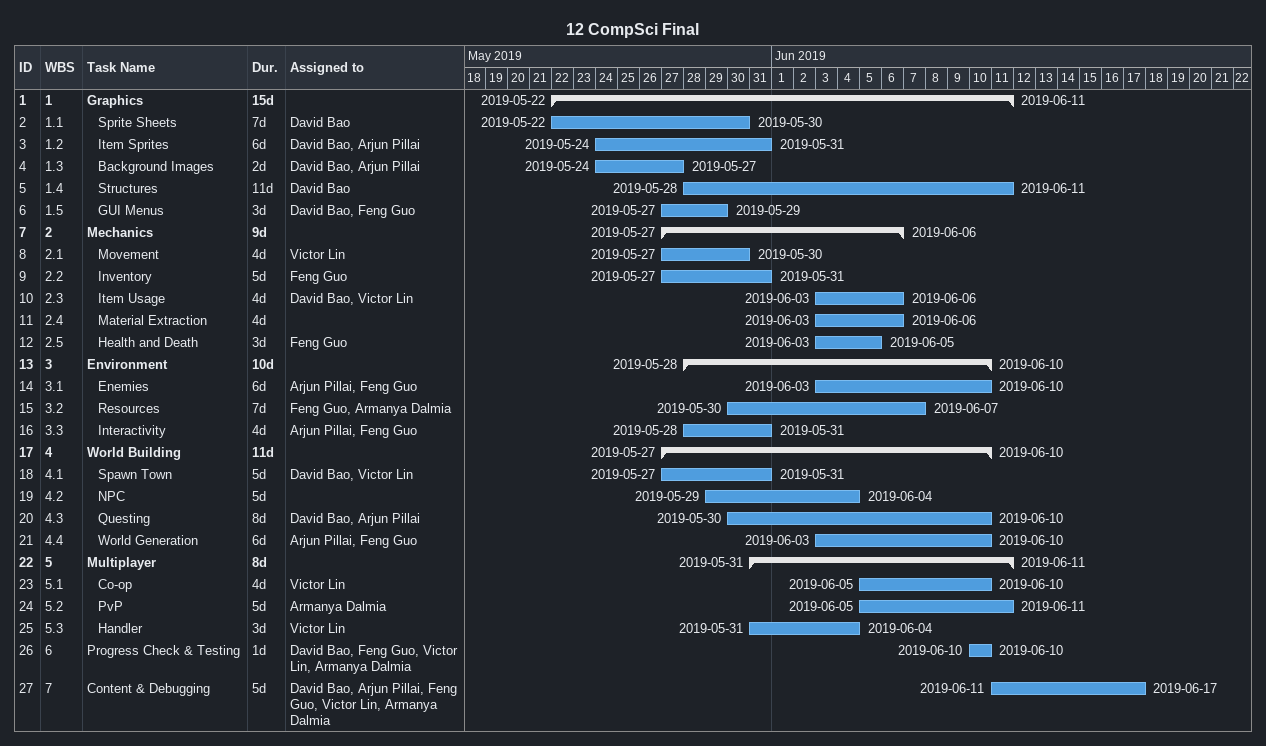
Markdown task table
12 CompSci Final

| ID | WBS | Task | Duration | Start | Finish | Resources |
|---|---|---|---|---|---|---|
| 1 | 1 | **Graphics** | 15d | 2019-05-22 | 2019-06-11 |  |
| 2 | 1.1 | Sprite Sheets | 7d | 2019-05-22 | 2019-05-30 | David Bao |
| 3 | 1.2 | Item Sprites | 6d | 2019-05-24 | 2019-05-31 | David Bao, Arjun Pillai |
| 4 | 1.3 | Background Images | 2d | 2019-05-24 | 2019-05-27 | David Bao, Arjun Pillai |
| 5 | 1.4 | Structures | 11d | 2019-05-28 | 2019-06-11 | David Bao |
| 6 | 1.5 | GUI Menus | 3d | 2019-05-27 | 2019-05-29 | David Bao, Feng Guo |
| 7 | 2 | **Mechanics** | 9d | 2019-05-27 | 2019-06-06 |  |
| 8 | 2.1 | Movement | 4d | 2019-05-27 | 2019-05-30 | Victor Lin |
| 9 | 2.2 | Inventory | 5d | 2019-05-27 | 2019-05-31 | Feng Guo |
| 10 | 2.3 | Item Usage | 4d | 2019-06-03 | 2019-06-06 | David Bao, Victor Lin |
| 11 | 2.4 | Material Extraction | 4d | 2019-06-03 | 2019-06-06 |  |
| 12 | 2.5 | Health and Death | 3d | 2019-06-03 | 2019-06-05 | Feng Guo |
| 13 | 3 | **Environment** | 10d | 2019-05-28 | 2019-06-10 |  |
| 14 | 3.1 | Enemies | 6d | 2019-06-03 | 2019-06-10 | Arjun Pillai, Feng Guo |
| 15 | 3.2 | Resources | 7d | 2019-05-30 | 2019-06-07 | Feng Guo, Armanya Dalmia |
| 16 | 3.3 | Interactivity | 4d | 2019-05-28 | 2019-05-31 | Arjun Pillai, Feng Guo |
| 17 | 4 | **World Building** | 11d | 2019-05-27 | 2019-06-10 |  |
| 18 | 4.1 | Spawn Town | 5d | 2019-05-27 | 2019-05-31 | David Bao, Victor Lin |
| 19 | 4.2 | NPC | 5d | 2019-05-29 | 2019-06-04 |  |
| 20 | 4.3 | Questing | 8d | 2019-05-30 | 2019-06-10 | David Bao, Arjun Pillai |
| 21 | 4.4 | World Generation | 6d | 2019-06-03 | 2019-06-10 | Arjun Pillai, Feng Guo |
| 22 | 5 | **Multiplayer** | 8d | 2019-05-31 | 2019-06-11 |  |
| 23 | 5.1 | Co-op | 4d | 2019-06-05 | 2019-06-10 | Victor Lin |
| 24 | 5.2 | PvP | 5d | 2019-06-05 | 2019-06-11 | Armanya Dalmia |
| 25 | 5.3 | Handler | 3d | 2019-05-31 | 2019-06-04 | Victor Lin |
| 26 | 6 | Progress Check & Testing | 1d | 2019-06-10 | 2019-06-10 | David Bao, Feng Guo, Victor Lin, Armanya Dalmia |
| 27 | 7 | Content & Debugging | 5d | 2019-06-11 | 2019-06-17 | David Bao, Arjun Pillai, Feng Guo, Victor Lin, Armanya Dalmia |
